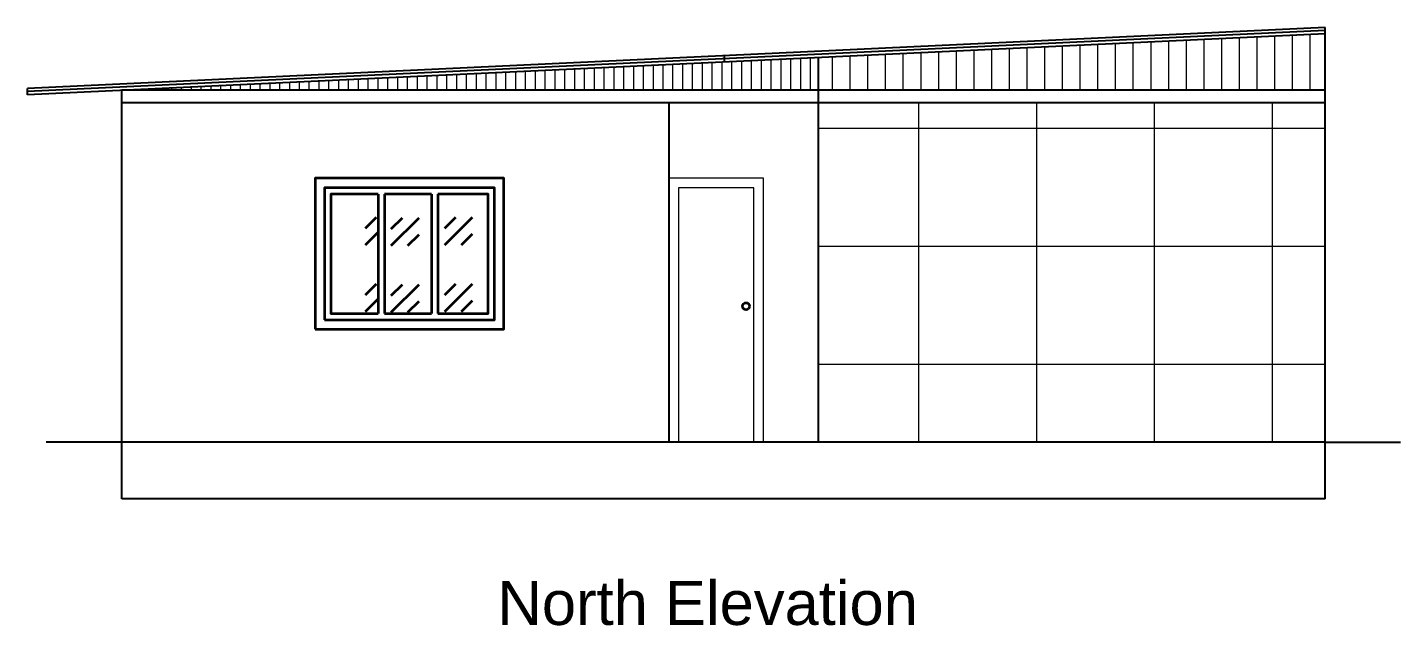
# Model space of a CAD drawing. Header units: inches. Extents: x 392906 to 410488, y -52747 to -40742.
# Drawn here: x 400179.1 to 400615.7, y -49808.2 to -49617.9 of the extents above; entities that cross this region are included whole.
import ezdxf

# ---------------------------------------------------------------- set-up
doc = ezdxf.new("R2010")
doc.units = ezdxf.units.IN
doc.header["$LTSCALE"] = 2
doc.header["$MEASUREMENT"] = 0
doc.layers.get('0').update_dxf_attribs({"linetype": 'CONTINUOUS'})
for name, color, linetype, lineweight in [('1', 7, 'CONTINUOUS', 13), ('door', 20, 'CONTINUOUS', 35), ('steps', 253, 'CONTINUOUS', 20)]:
    doc.layers.add(name, color=color, linetype=linetype, lineweight=lineweight)
doc.styles.get("Standard").update_dxf_attribs({"font": 'ARIALN.TTF'})

msp = doc.modelspace()

# ---------------------------------------------------------------- hatches: boundary and pattern name
at = {"layer": '1', "ltscale": 5}
h = msp.add_hatch(dxfattribs=at)
h.set_pattern_fill('ANSI37', color=256, scale=300, angle=45, style=0)
h.paths.add_polyline_path([(400591.7, -49641.88), (400430.63, -49641.88), (400430.63, -49749.88), (400591.7, -49749.88)])
at = {"layer": 'door', "ltscale": 0.5}
h = msp.add_hatch(dxfattribs=at)
h.set_pattern_fill('GOST_GLASS', color=256, scale=2.5)
h.set_pattern_definition([(45, (37774.158, -19034.013), (21.21320344, 0), [12.5, -17.5]), (45, (37779.461, -19034.013), (21.21320344, 0), [5, -25]), (45, (37774.158, -19028.71), (21.21320344, 0), [5, -25])])
h.paths.add_polyline_path([(400290.62, -49670.88), (400275.62, -49670.88), (400275.62, -49708.88), (400290.62, -49708.88)])
h = msp.add_hatch(dxfattribs=at)
h.set_pattern_fill('GOST_GLASS', color=256, scale=2.5)
h.set_pattern_definition([(45, (37761.158, -19034.198), (21.21320344, 0), [12.5, -17.5]), (45, (37766.461, -19034.198), (21.21320344, 0), [5, -25]), (45, (37761.158, -19028.895), (21.21320344, 0), [5, -25])])
h.paths.add_polyline_path([(400307.62, -49671.07), (400292.62, -49670.88), (400292.62, -49708.88), (400307.62, -49709.07)])
h = msp.add_hatch(dxfattribs=at)
h.set_pattern_fill('GOST_GLASS', color=256, scale=2.5)
h.set_pattern_definition([(45, (37778.158, -19034.013), (21.21320344, 0), [12.5, -17.5]), (45, (37783.461, -19034.013), (21.21320344, 0), [5, -25]), (45, (37778.158, -19028.71), (21.21320344, 0), [5, -25])])
h.paths.add_polyline_path([(400325.62, -49670.88), (400309.62, -49670.88), (400309.62, -49708.88), (400325.62, -49708.88)])
at = {"layer": 'steps', "ltscale": 0.3}
h = msp.add_hatch(dxfattribs=at)
h.set_pattern_fill('ANSI31', scale=45, angle=45)
h.set_pattern_definition([(90, (1003.857, 0), (-5.625, 0), [])])
h.paths.add_polyline_path([(400430.63, -49627.46), (400591.7, -49619.88), (400591.7, -49637.88), (400430.63, -49637.88)])
h = msp.add_hatch(dxfattribs=at)
h.set_pattern_fill('ANSI31', scale=25, angle=45)
h.paths.add_polyline_path([(400430.63, -49637.88), (400430.63, -49627.46), (400209.13, -49637.88)])

# ---------------------------------------------------------------- linework, layer by layer
at = {"ltscale": 0.5}
for p, q in [((400591.7, -49617.88), (400179.13, -49637.29)), ((400591.7, -49618.88), (400179.13, -49638.29)), ((400591.7, -49619.88), (400179.13, -49639.29)), ((400591.7, -49619.88), (400591.7, -49617.88)), ((400591.7, -49749.88), (400591.7, -49619.88)), ((400400.63, -49626.87), (400400.63, -49628.87)), ((400430.63, -49749.88), (400430.63, -49627.46)), ((400179.13, -49639.29), (400179.13, -49637.29)), ((400591.7, -49637.88), (400209.13, -49637.88)), ((400209.13, -49749.88), (400209.13, -49637.88)), ((400591.7, -49641.88), (400209.13, -49641.88)), ((400383.13, -49749.88), (400383.13, -49641.88)), ((400209.13, -49749.88), (400185.13, -49749.88)), ((400591.7, -49749.88), (400209.13, -49749.88)), ((400209.13, -49767.88), (400209.13, -49749.88)), ((400591.7, -49767.88), (400591.7, -49749.88)), ((400591.7, -49749.88), (400615.7, -49749.88)), ((400591.7, -49767.88), (400209.13, -49767.88))]:
    msp.add_line(p, q, dxfattribs=at)
at = {"layer": 'door', "ltscale": 0.5}
for p, q in [((400290.62, -49670.88), (400290.62, -49708.88)), ((400292.62, -49670.88), (400292.62, -49708.88)), ((400307.62, -49670.88), (400307.62, -49708.88)), ((400309.62, -49670.88), (400309.62, -49708.88))]:
    msp.add_line(p, q, dxfattribs=at)
for points in [[(400270.62, -49713.88), (400330.62, -49713.88), (400330.62, -49665.88), (400270.62, -49665.88)], [(400273.62, -49710.88), (400327.62, -49710.88), (400327.62, -49668.88), (400273.62, -49668.88)]]:
    msp.add_lwpolyline(points, close=True, dxfattribs=at)
for points in [[(400290.62, -49670.88), (400275.62, -49670.88), (400275.62, -49708.88), (400290.62, -49708.88)], [(400307.62, -49670.88), (400292.62, -49670.88)], [(400309.62, -49708.88), (400325.62, -49708.88), (400325.62, -49670.88), (400309.62, -49670.88)], [(400292.62, -49708.88), (400307.62, -49708.88)]]:
    msp.add_lwpolyline(points, dxfattribs=at)
msp.add_circle((400407.61, -49706.57), 1.12, dxfattribs=at)
at = {"layer": 'steps', "color": 7, "ltscale": 0.3}
for p, q in [((400383.13, -49665.88), (400383.13, -49749.88)), ((400413.13, -49665.88), (400383.13, -49665.88)), ((400413.13, -49749.88), (400413.13, -49665.88)), ((400386.13, -49668.88), (400386.13, -49749.88)), ((400410.13, -49668.88), (400386.13, -49668.88)), ((400410.13, -49749.88), (400410.13, -49668.88))]:
    msp.add_line(p, q, dxfattribs=at)

# ---------------------------------------------------------------- texts
at = {"color": 7, "linetype": 'ByBlock', "lineweight": 5, "insert": (400395.41, -49801.09), "char_height": 14, "width": 235.547, "attachment_point": 5}
msp.add_mtext('{\\fArial CE|b0|i0|c0|p34;North Elevation}', dxfattribs=at)

doc.saveas('drawing.dxf')
